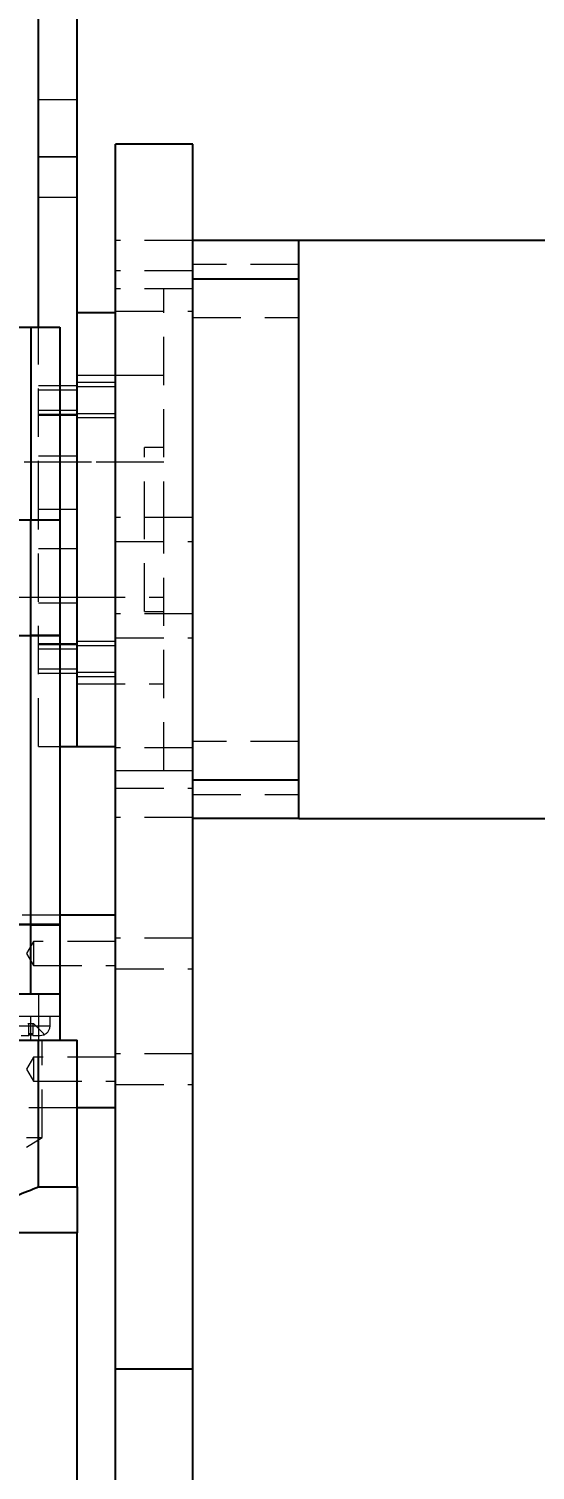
# Model space of a CAD drawing. Header units: millimetres. Extents: x -449 to 2916, y -1257 to 1632.
# Drawn here: x 2270.4 to 2323, y 779.7 to 929.3 of the extents above; entities that cross this region are included whole.
import ezdxf

# ---------------------------------------------------------------- set-up
doc = ezdxf.new("R2010")
doc.units = ezdxf.units.MM
doc.header["$PDSIZE"] = -1
doc.linetypes.add('HIDDEN', pattern=[0.075, 0.05, -0.025])
doc.layers.add('细线层', color=252, linetype='Continuous', lineweight=13)
doc.styles.add('wf', font='')
doc.styles.get('wf').set_extended_font_data('Microsoft YaHei')
doc.dimstyles.new('wf8', dxfattribs={"dimscale": 8, "dimtxt": 4, "dimasz": 3.2, "dimexe": 2, "dimexo": 1, "dimgap": 0.8, "dimtad": 1, "dimdec": 1, "dimdsep": 46, "dimtxsty": 'wf', "dimcen": 0, "dimclrd": 6, "dimclre": 6, "dimadec": 0, "dimazin": 0, "dimtm": 1e-09, "dimtfac": 0.7, "dimtdec": 1, "dimtmove": 0, "dimatfit": 3, "dimfxl": 0, "dimtolj": 1, "dimlwd": 13, "dimlwe": 13, "dimarcsym": 0})

# ---------------------------------------------------------------- blocks, each defined once
blk = doc.blocks.new('*D349')
at = {"color": 6, "lineweight": 13}
for p, q in [((2037.43, 841.12), (2037.43, 623.91)), ((2453.43, 841.12), (2453.43, 623.91)), ((2063.03, 639.91), (2427.83, 639.91))]:
    blk.add_line(p, q, dxfattribs=at)
at = {"color": 6}
for points in [[(2063.03, 644.17), (2063.03, 635.64), (2037.43, 639.91)], [(2427.83, 635.64), (2427.83, 644.17), (2453.43, 639.91)]]:
    blk.add_solid(points, dxfattribs=at)
at = {"layer": 'Defpoints', "color": 0}
for p in [(2037.43, 849.12), (2453.43, 849.12), (2453.43, 639.91)]:
    blk.add_point(p, dxfattribs=at)
at = {"color": 0, "insert": (2245.43, 662.93), "char_height": 32, "attachment_point": 5, "style": 'wf'}
blk.add_mtext('\\A1;416', dxfattribs=at)

msp = doc.modelspace()

# ---------------------------------------------------------------- linework, layer by layer
for p, q in [((2271.434, 898.32), (2271.434, 946.461)), ((2275.434, 879.453), (2275.434, 946.461)), ((2287.434, 917.32), (2279.434, 917.32)), ((2279.434, 790.196), (2279.434, 917.32)), ((2287.434, 790.196), (2287.434, 917.32)), ((2298.434, 907.32), (2287.434, 907.32)), ((2354.434, 907.32), (2298.434, 907.32)), ((2298.434, 903.32), (2298.434, 907.32)), ((2298.434, 903.32), (2287.434, 903.32)), ((2298.434, 877.32), (2298.434, 903.32)), ((2279.434, 899.82), (2275.434, 899.82)), ((2268.984, 898.32), (2270.634, 898.32)), ((2270.634, 898.32), (2270.634, 878.32)), ((2270.634, 898.32), (2273.634, 898.32)), ((2273.634, 898.32), (2273.634, 878.32)), ((2268.984, 878.32), (2270.634, 878.32)), ((2270.634, 866.33), (2270.634, 878.32)), ((2270.634, 878.32), (2273.634, 878.32)), ((2273.634, 878.32), (2273.634, 866.33)), ((2275.434, 854.82), (2275.434, 879.453)), ((2298.434, 851.32), (2298.434, 877.32)), ((2268.984, 866.33), (2270.634, 866.33)), ((2268.984, 866.32), (2270.634, 866.32)), ((2273.634, 866.33), (2270.634, 866.33)), ((2270.634, 836.32), (2270.634, 866.32)), ((2270.634, 866.32), (2273.634, 866.32)), ((2273.634, 866.32), (2273.634, 836.32)), ((2273.634, 854.82), (2275.434, 854.82)), ((2275.434, 854.82), (2279.434, 854.82)), ((2298.434, 851.32), (2287.434, 851.32)), ((2298.434, 847.32), (2298.434, 851.32)), ((2298.434, 847.32), (2287.434, 847.32)), ((2298.434, 847.32), (2354.434, 847.32)), ((2270.634, 836.32), (2268.984, 836.32)), ((2270.634, 836.31), (2268.984, 836.31)), ((2273.634, 836.32), (2270.634, 836.32)), ((2270.634, 829.12), (2270.634, 836.31)), ((2270.634, 836.31), (2273.634, 836.31)), ((2273.634, 837.32), (2279.434, 837.32)), ((2273.634, 836.31), (2273.634, 829.12)), ((2268.634, 829.12), (2273.634, 829.12)), ((2273.634, 829.12), (2273.634, 824.32)), ((2219.434, 824.32), (2271.434, 824.32)), ((2271.434, 824.32), (2275.434, 824.32)), ((2271.434, 809.114), (2271.434, 824.32)), ((2275.434, 809.114), (2275.434, 824.32)), ((2279.434, 817.32), (2275.434, 817.32)), ((2271.434, 809.114), (2275.434, 809.114)), ((2275.434, 804.32), (2245.434, 804.32)), ((2275.434, 748.32), (2275.434, 804.32)), ((2287.434, 790.196), (2279.434, 790.196)), ((2279.434, 737.32), (2279.434, 790.196)), ((2287.434, 760.434), (2287.434, 790.196))]:
    msp.add_line(p, q)
at = {"color": 8, "linetype": 'Continuous', "lineweight": 15}
msp.add_line((2273.634, 879.453), (2275.434, 879.453), dxfattribs=at)
for points, knots in [([(2245.434, 804.32), (2247.229, 804.35), (2250.819, 804.41), (2256.227, 804.936), (2261.617, 805.865), (2266.743, 807.207), (2269.939, 808.506), (2271.434, 809.114)], [0, 0, 0, 0, 0.2022882, 0.4045415, 0.6114952, 0.8183494, 1, 1, 1, 1]), ([(2275.434, 809.114), (2275.434, 808.192), (2275.434, 806.702), (2275.434, 805.5), (2275.434, 804.542), (2275.434, 804.409), (2275.434, 804.32)], [0, 0, 0, 0, 0.28630439, 0.46309115, 0.63992702, 1, 1, 1, 1])]:
    msp.add_open_spline(points, degree=3, knots=knots)
at = {"layer": '细线层', "color": 252, "linetype": 'HIDDEN', "lineweight": 0, "ltscale": 100}
for p, q in [((2275.434, 921.928), (2271.434, 921.928)), ((2271.434, 916.016), (2275.434, 916.016)), ((2275.434, 916.011), (2271.434, 916.011)), ((2271.434, 911.811), (2275.434, 911.811)), ((2287.434, 907.32), (2279.434, 907.32)), ((2287.434, 904.17), (2279.434, 904.17)), ((2298.434, 904.818), (2287.434, 904.818)), ((2287.434, 902.32), (2279.434, 902.32)), ((2284.434, 877.32), (2284.434, 902.32)), ((2287.434, 902.32), (2284.434, 902.32)), ((2279.434, 899.97), (2287.434, 899.97)), ((2287.434, 899.318), (2298.434, 899.318)), ((2270.634, 898.32), (2270.634, 878.32)), ((2271.434, 879.453), (2271.434, 898.32)), ((2279.434, 893.32), (2275.434, 893.32)), ((2284.434, 893.32), (2275.434, 893.32)), ((2275.434, 892.22), (2271.434, 892.22)), ((2275.434, 891.786), (2271.434, 891.786)), ((2279.434, 892.57), (2275.434, 892.57)), ((2279.434, 892.136), (2275.434, 892.136)), ((2271.434, 889.72), (2275.434, 889.72)), ((2271.434, 889.286), (2275.434, 889.286)), ((2275.434, 889.158), (2271.434, 889.158)), ((2275.434, 889.37), (2279.434, 889.37)), ((2275.434, 888.936), (2279.434, 888.936)), ((2282.434, 877.32), (2282.434, 885.82)), ((2284.434, 885.82), (2282.434, 885.82)), ((2282.434, 884.32), (2252.434, 884.32)), ((2271.434, 884.958), (2275.434, 884.958)), ((2275.434, 884.32), (2271.434, 884.32)), ((2284.434, 884.32), (2275.434, 884.32)), ((2270.634, 878.32), (2270.634, 866.33)), ((2271.434, 854.82), (2271.434, 879.453)), ((2271.434, 879.453), (2273.634, 879.453)), ((2287.434, 878.57), (2279.434, 878.57)), ((2282.434, 868.82), (2282.434, 877.32)), ((2284.434, 852.32), (2284.434, 877.32)), ((2271.434, 875.358), (2275.434, 875.358)), ((2279.434, 876.07), (2287.434, 876.07)), ((2252.434, 870.32), (2282.434, 870.32)), ((2271.434, 870.32), (2275.434, 870.32)), ((2275.434, 869.682), (2271.434, 869.682)), ((2275.434, 870.32), (2284.434, 870.32)), ((2287.434, 868.57), (2279.434, 868.57)), ((2282.434, 868.82), (2284.434, 868.82)), ((2270.634, 866.32), (2270.634, 836.32)), ((2271.434, 865.482), (2275.434, 865.482)), ((2275.434, 865.354), (2271.434, 865.354)), ((2275.434, 864.919), (2271.434, 864.919)), ((2279.434, 865.704), (2275.434, 865.704)), ((2279.434, 865.269), (2275.434, 865.269)), ((2279.434, 866.07), (2287.434, 866.07)), ((2271.434, 862.854), (2275.434, 862.854)), ((2271.434, 862.419), (2275.434, 862.419)), ((2275.434, 862.504), (2279.434, 862.504)), ((2275.434, 862.069), (2279.434, 862.069)), ((2275.434, 861.32), (2279.434, 861.32)), ((2275.434, 861.32), (2284.434, 861.32)), ((2271.434, 854.82), (2273.634, 854.82)), ((2287.434, 854.67), (2279.434, 854.67)), ((2298.434, 855.321), (2287.434, 855.321)), ((2279.434, 852.32), (2287.434, 852.32)), ((2284.434, 852.32), (2287.434, 852.32)), ((2279.434, 850.47), (2287.434, 850.47)), ((2287.434, 849.821), (2298.434, 849.821)), ((2287.434, 847.445), (2279.434, 847.445)), ((2217.234, 837.32), (2273.634, 837.32)), ((2270.634, 836.31), (2270.634, 829.12)), ((2287.434, 834.92), (2279.434, 834.92)), ((2270.934, 834.57), (2270.183, 833.32)), ((2270.183, 833.32), (2270.934, 832.07)), ((2270.934, 834.57), (2270.934, 832.07)), ((2279.434, 834.57), (2270.934, 834.57)), ((2270.934, 832.07), (2279.434, 832.07)), ((2279.434, 831.72), (2287.434, 831.72)), ((2271.484, 824.32), (2271.484, 829.12)), ((2267.634, 826.82), (2270.634, 826.82)), ((2268.634, 825.82), (2272.634, 825.82)), ((2268.634, 825.82), (2272.634, 825.82)), ((2270.435, 826.02), (2270.326, 826.02)), ((2270.435, 825.02), (2270.435, 826.02)), ((2270.833, 826.02), (2270.435, 826.02)), ((2270.634, 826.82), (2273.634, 826.82)), ((2270.634, 824.32), (2270.634, 826.82)), ((2270.833, 826.02), (2270.833, 825.02)), ((2270.941, 826.02), (2270.833, 826.02)), ((2271.941, 825.02), (2270.941, 826.02)), ((2272.634, 825.82), (2272.634, 826.82)), ((2270.435, 825.02), (2270.833, 825.02)), ((2270.435, 824.863), (2270.435, 825.02)), ((2270.435, 824.863), (2270.833, 824.863)), ((2270.435, 824.82), (2270.435, 824.863)), ((2270.833, 824.863), (2270.833, 825.02)), ((2270.833, 824.863), (2270.833, 824.82)), ((2271.613, 824.82), (2271.941, 824.873)), ((2271.832, 814.22), (2271.832, 824.32)), ((2271.941, 825.02), (2271.941, 824.873)), ((2287.434, 822.92), (2279.434, 822.92)), ((2270.934, 822.57), (2270.183, 821.32)), ((2270.183, 821.32), (2270.934, 820.07)), ((2270.934, 822.57), (2270.934, 820.07)), ((2279.434, 822.57), (2270.934, 822.57)), ((2270.934, 820.07), (2279.434, 820.07)), ((2279.434, 819.72), (2287.434, 819.72)), ((2275.434, 817.32), (2215.434, 817.32)), ((2270.182, 814.22), (2271.832, 814.22)), ((2270.182, 813.228), (2271.832, 814.22))]:
    msp.add_line(p, q, dxfattribs=at)
msp.add_arc((2271.634, 825.82), 1, 287.93522, 0, dxfattribs=at)
for points, knots in [([(2269.655, 824.82), (2269.682, 824.82), (2269.737, 824.82), (2269.919, 824.82), (2270.156, 824.82), (2270.343, 824.82), (2270.435, 824.82)], [0, 0, 0, 0, 0.244621, 0.4999996, 0.7553794, 1, 1, 1, 1]), ([(2270.833, 824.82), (2270.924, 824.82), (2271.111, 824.82), (2271.348, 824.82), (2271.53, 824.82), (2271.586, 824.82), (2271.613, 824.82)], [0, 0, 0, 0, 0.2446207, 0.5000006, 0.7553784, 1, 1, 1, 1])]:
    msp.add_open_spline(points, degree=3, knots=knots, dxfattribs=at)

# ---------------------------------------------------------------- dimensions: what is measured, and where the dimension line sits
dim = msp.add_linear_dim(base=(2453.434, 639.906), p1=(2037.434, 849.12), p2=(2453.434, 849.12), dimstyle='wf8', override={"dimtxsty": 'wf'})
dim.commit()
dim.dimension.update_dxf_attribs({"geometry": '*D349', "text_midpoint": (2245.434, 662.926)})

doc.saveas('drawing.dxf')
